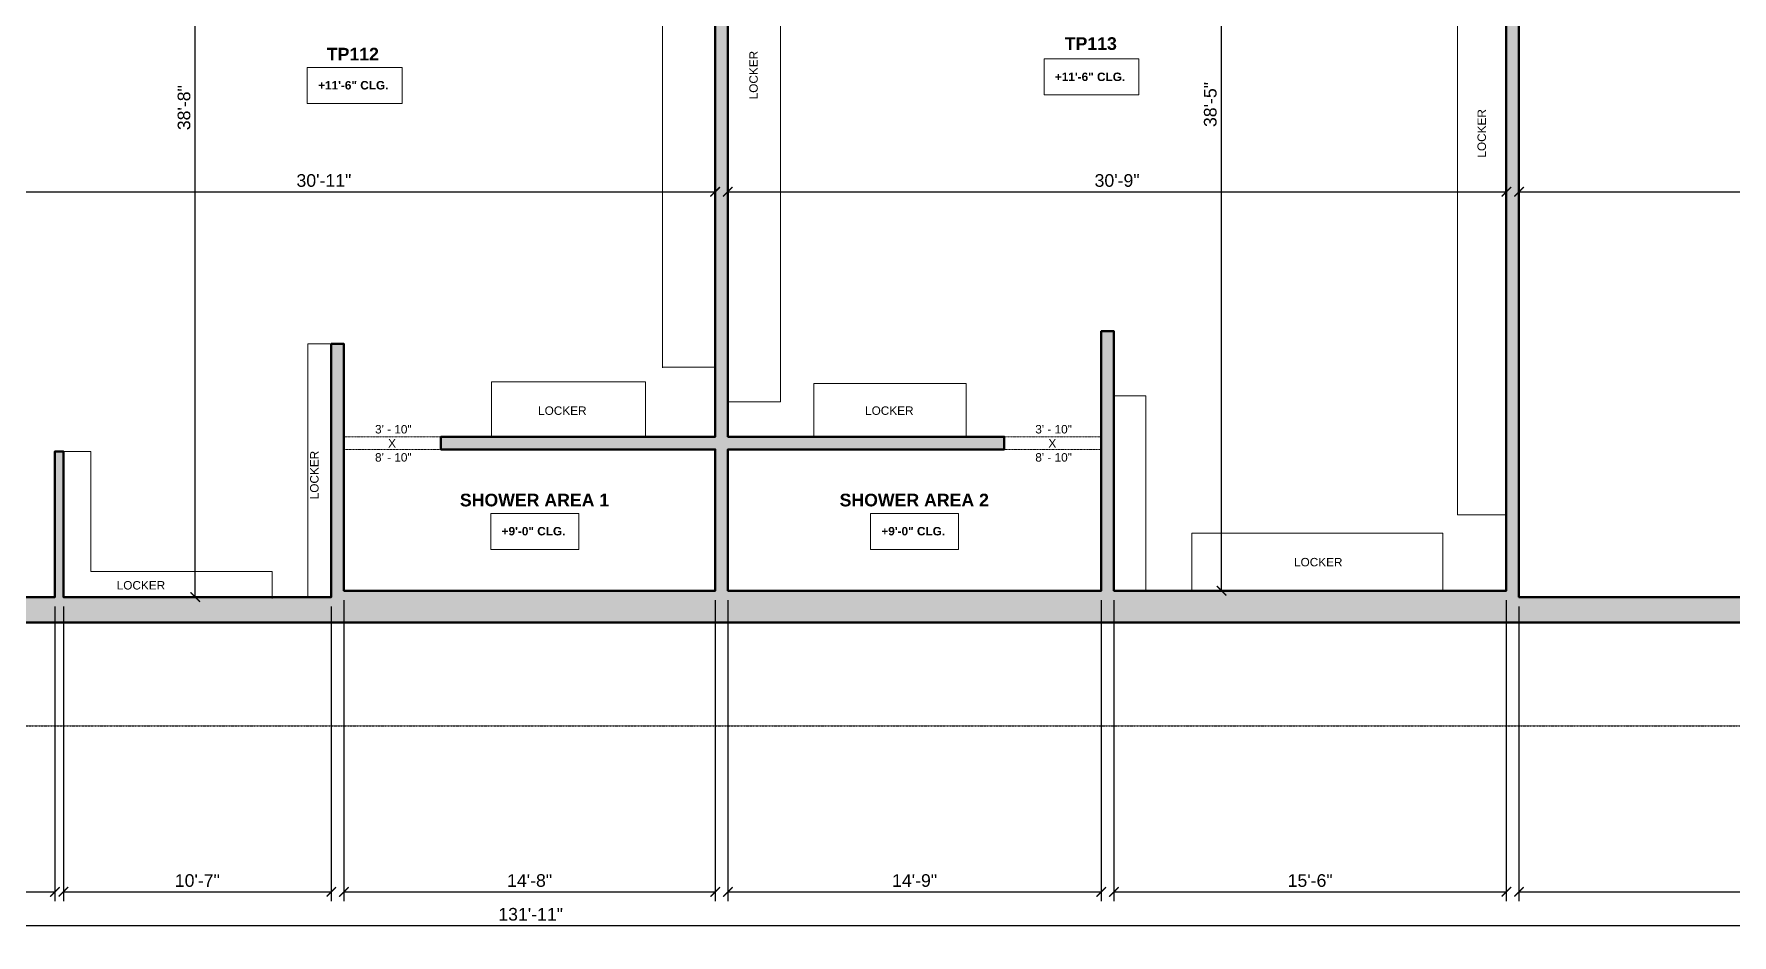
# Model space of a CAD drawing. Header units: inches. Extents: x -2078 to 106214, y -964 to 6385.
# Drawn here: x 44274 to 45079, y 3404 to 3831 of the extents above; entities that cross this region are included whole.
import ezdxf

# ---------------------------------------------------------------- set-up
doc = ezdxf.new("R2010")
doc.units = ezdxf.units.IN
doc.header["$MEASUREMENT"] = 0
doc.linetypes.add('HIDDEN2', pattern=[0.1875, 0.125, -0.0625])
for name, color, linetype, lineweight in [('A-ANNO', 2, 'Continuous', 5), ('A-ANNO-DIMS', 1, 'Continuous', 9), ('A-DETAIL-3', 40, 'Continuous', 15), ('A-DOOR', 1, 'Continuous', 18), ('A-HIDDEN', 2, 'HIDDEN2', 18), ('A-WALL', 3, 'Continuous', 40)]:
    doc.layers.add(name, color=color, linetype=linetype, lineweight=lineweight)
doc.layers.add('A-HATCH', color=9, linetype='Continuous')
doc.styles.add('Arial_1', font='arial.ttf', dxfattribs={"height": 0.0625})
doc.styles.add('Arial_B', font='arialbd.ttf', dxfattribs={"height": 4.5})
doc.styles.add('Arial_B_1', font='arialbd.ttf', dxfattribs={"height": 3})
doc.styles.add('JC', font='arial.ttf', dxfattribs={"height": 0.125})
doc.dimstyles.new('JC-DIMS', dxfattribs={"dimtxt": 0.125, "dimasz": 0.09375, "dimexe": 0.09375, "dimexo": 0.09375, "dimgap": 0.046875, "dimtad": 1, "dimdec": 1, "dimzin": 0, "dimdsep": 46, "dimlunit": 4, "dimtxsty": 'JC', "dimblk": 'ARCHTICK', "dimcen": 0.09, "dimclrd": 1, "dimclre": 1, "dimclrt": 256, "dimadec": 0, "dimazin": 0, "dimtfac": 1, "dimtdec": 1, "dimtofl": 0, "dimtmove": 1, "dimatfit": 3, "dimfxl": 1, "dimtolj": 1, "dimtzin": 0, "dimarcsym": 0})

# ---------------------------------------------------------------- blocks, each defined once
blk = doc.blocks.new('JC_OPENING DOOR - OPENING DOOR-1483685-1-1st Floor - Athletic Pavilion')
at = {"linetype": 'HIDDEN2'}
for p, q in [((22.68, 3), (-23.32, 3)), ((-23.32, -3), (22.68, -3))]:
    blk.add_line(p, q, dxfattribs=at)
for p, q in [((-23.32, 3), (-23.32, -3)), ((22.68, -3), (22.68, 3))]:
    blk.add_line(p, q)
blk = doc.blocks.new('_ArchTick')
at = {"color": 0, "linetype": 'ByBlock', "const_width": 0.15}
blk.add_lwpolyline([(-0.5, -0.5), (0.5, 0.5)], dxfattribs=at)
blk = doc.blocks.new('*D2198')
at = {"layer": 'A-ANNO-DIMS', "color": 1, "lineweight": -2, "transparency": 16777216}
for p, q in [((44226.38, 3757.82), (44226.38, 3752.17)), ((44226.38, 3756.67), (44597.38, 3756.67)), ((44597.38, 3757.82), (44597.38, 3752.17))]:
    blk.add_line(p, q, dxfattribs=at)
at = {"layer": 'Defpoints', "color": 0, "transparency": 16777216}
for p in [(44226.38, 3762.32), (44597.38, 3762.32), (44597.38, 3756.67)]:
    blk.add_point(p, dxfattribs=at)
at = {"layer": 'A-ANNO-DIMS', "color": 1, "lineweight": -2, "transparency": 16777216, "xscale": 4.5, "yscale": 4.5, "zscale": 4.5, "rotation": 180}
blk.add_blockref('_ArchTick', (44226.38, 3756.67), dxfattribs=at)
at = {"layer": 'A-ANNO-DIMS', "color": 1, "lineweight": -2, "transparency": 16777216, "xscale": 4.5, "yscale": 4.5, "zscale": 4.5}
blk.add_blockref('_ArchTick', (44597.38, 3756.67), dxfattribs=at)
at = {"layer": 'A-ANNO-DIMS', "color": 2, "transparency": 16777216, "insert": (44411.88, 3761.98), "char_height": 6, "width": 0.5739, "attachment_point": 5, "style": 'JC'}
blk.add_mtext('\\A1;30\'-11"', dxfattribs=at)
blk = doc.blocks.new('*D2200')
at = {"layer": 'A-ANNO-DIMS', "color": 1, "lineweight": -2, "transparency": 16777216}
for p, q in [((44603.38, 3757.82), (44603.38, 3752.17)), ((44603.38, 3756.67), (44972.38, 3756.67)), ((44972.38, 3757.82), (44972.38, 3752.17))]:
    blk.add_line(p, q, dxfattribs=at)
at = {"layer": 'Defpoints', "color": 0, "transparency": 16777216}
for p in [(44603.38, 3762.32), (44972.38, 3762.32), (44972.38, 3756.67)]:
    blk.add_point(p, dxfattribs=at)
at = {"layer": 'A-ANNO-DIMS', "color": 1, "lineweight": -2, "transparency": 16777216, "xscale": 4.5, "yscale": 4.5, "zscale": 4.5, "rotation": 180}
blk.add_blockref('_ArchTick', (44603.38, 3756.67), dxfattribs=at)
at = {"layer": 'A-ANNO-DIMS', "color": 1, "lineweight": -2, "transparency": 16777216, "xscale": 4.5, "yscale": 4.5, "zscale": 4.5}
blk.add_blockref('_ArchTick', (44972.38, 3756.67), dxfattribs=at)
at = {"layer": 'A-ANNO-DIMS', "color": 2, "transparency": 16777216, "insert": (44787.88, 3761.98), "char_height": 6, "width": 0.4874, "attachment_point": 5, "style": 'JC'}
blk.add_mtext('\\A1;30\'-9"', dxfattribs=at)
blk = doc.blocks.new('*D2220')
at = {"layer": 'A-ANNO-DIMS', "color": 1, "lineweight": -2, "transparency": 16777216}
for p, q in [((44349.75, 4028.53), (44355.41, 4028.53)), ((44350.91, 3564.53), (44350.91, 4028.53)), ((44349.75, 3564.53), (44355.41, 3564.53))]:
    blk.add_line(p, q, dxfattribs=at)
at = {"layer": 'Defpoints', "color": 0, "transparency": 16777216}
for p in [(44345.25, 4028.53), (44350.91, 4028.53), (44345.25, 3564.53)]:
    blk.add_point(p, dxfattribs=at)
at = {"layer": 'A-ANNO-DIMS', "color": 1, "lineweight": -2, "transparency": 16777216, "xscale": 4.5, "yscale": 4.5, "zscale": 4.5}
for p, rotation in [((44350.91, 4028.53), 90), ((44350.91, 3564.53), 270)]:
    blk.add_blockref('_ArchTick', p, dxfattribs=dict(at, rotation=rotation))
at = {"layer": 'A-ANNO-DIMS', "color": 2, "transparency": 16777216, "insert": (44345.59, 3796.53), "char_height": 6, "width": 0.4874, "attachment_point": 5, "rotation": 90, "style": 'JC'}
blk.add_mtext('\\A1;38\'-8"', dxfattribs=at)
blk = doc.blocks.new('*D2222')
at = {"layer": 'A-ANNO-DIMS', "color": 1, "lineweight": -2, "transparency": 16777216}
for p, q in [((44836.23, 4028.53), (44841.89, 4028.53)), ((44837.39, 3567.53), (44837.39, 4028.53)), ((44836.23, 3567.53), (44841.89, 3567.53))]:
    blk.add_line(p, q, dxfattribs=at)
at = {"layer": 'Defpoints', "color": 0, "transparency": 16777216}
for p in [(44831.73, 4028.53), (44837.39, 4028.53), (44831.73, 3567.53)]:
    blk.add_point(p, dxfattribs=at)
at = {"layer": 'A-ANNO-DIMS', "color": 1, "lineweight": -2, "transparency": 16777216, "xscale": 4.5, "yscale": 4.5, "zscale": 4.5}
for p, rotation in [((44837.39, 4028.53), 90), ((44837.39, 3567.53), 270)]:
    blk.add_blockref('_ArchTick', p, dxfattribs=dict(at, rotation=rotation))
at = {"layer": 'A-ANNO-DIMS', "color": 2, "transparency": 16777216, "insert": (44832.07, 3798.03), "char_height": 6, "width": 0.4874, "attachment_point": 5, "rotation": 90, "style": 'JC'}
blk.add_mtext('\\A1;38\'-5"', dxfattribs=at)
blk = doc.blocks.new('*D2136')
at = {"layer": 'A-ANNO-DIMS', "color": 1, "lineweight": -2, "transparency": 16777216}
for p, q in [((44978.38, 3757.82), (44978.38, 3752.17)), ((44978.38, 3756.67), (45288.38, 3756.67)), ((45288.38, 3757.82), (45288.38, 3752.17))]:
    blk.add_line(p, q, dxfattribs=at)
at = {"layer": 'Defpoints', "color": 0, "transparency": 16777216}
for p in [(44978.38, 3762.32), (45288.38, 3762.32), (45288.38, 3756.67)]:
    blk.add_point(p, dxfattribs=at)
at = {"layer": 'A-ANNO-DIMS', "color": 1, "lineweight": -2, "transparency": 16777216, "xscale": 4.5, "yscale": 4.5, "zscale": 4.5, "rotation": 180}
blk.add_blockref('_ArchTick', (44978.38, 3756.67), dxfattribs=at)
at = {"layer": 'A-ANNO-DIMS', "color": 1, "lineweight": -2, "transparency": 16777216, "xscale": 4.5, "yscale": 4.5, "zscale": 4.5}
blk.add_blockref('_ArchTick', (45288.38, 3756.67), dxfattribs=at)
at = {"layer": 'A-ANNO-DIMS', "color": 2, "transparency": 16777216, "insert": (45133.38, 3761.98), "char_height": 6, "width": 0.5739, "attachment_point": 5, "style": 'JC'}
blk.add_mtext('\\A1;25\'-10"', dxfattribs=at)
blk = doc.blocks.new('*D2270')
at = {"layer": 'A-ANNO-DIMS', "color": 1, "lineweight": -2, "transparency": 16777216}
for p, q in [((44226.38, 3560.03), (44226.38, 3420.31)), ((44284.38, 3560.11), (44284.38, 3420.31)), ((44226.38, 3424.81), (44284.38, 3424.81))]:
    blk.add_line(p, q, dxfattribs=at)
at = {"layer": 'Defpoints', "color": 0, "transparency": 16777216}
for p in [(44226.38, 3564.53), (44284.38, 3564.61), (44284.38, 3424.81)]:
    blk.add_point(p, dxfattribs=at)
at = {"layer": 'A-ANNO-DIMS', "color": 1, "lineweight": -2, "transparency": 16777216, "xscale": 4.5, "yscale": 4.5, "zscale": 4.5, "rotation": 180}
blk.add_blockref('_ArchTick', (44226.38, 3424.81), dxfattribs=at)
at = {"layer": 'A-ANNO-DIMS', "color": 1, "lineweight": -2, "transparency": 16777216, "xscale": 4.5, "yscale": 4.5, "zscale": 4.5}
blk.add_blockref('_ArchTick', (44284.38, 3424.81), dxfattribs=at)
at = {"layer": 'A-ANNO-DIMS', "color": 2, "transparency": 16777216, "insert": (44255.38, 3430.12), "char_height": 6, "width": 0.4874, "attachment_point": 5, "style": 'JC'}
blk.add_mtext('\\A1;4\'-10"', dxfattribs=at)
blk = doc.blocks.new('*D2272')
at = {"layer": 'A-ANNO-DIMS', "color": 1, "lineweight": -2, "transparency": 16777216}
for p, q in [((44288.38, 3560.11), (44288.38, 3420.31)), ((44415.38, 3560.03), (44415.38, 3420.31)), ((44288.38, 3424.81), (44415.38, 3424.81))]:
    blk.add_line(p, q, dxfattribs=at)
at = {"layer": 'Defpoints', "color": 0, "transparency": 16777216}
for p in [(44288.38, 3564.61), (44415.38, 3564.53), (44415.38, 3424.81)]:
    blk.add_point(p, dxfattribs=at)
at = {"layer": 'A-ANNO-DIMS', "color": 1, "lineweight": -2, "transparency": 16777216, "xscale": 4.5, "yscale": 4.5, "zscale": 4.5, "rotation": 180}
blk.add_blockref('_ArchTick', (44288.38, 3424.81), dxfattribs=at)
at = {"layer": 'A-ANNO-DIMS', "color": 1, "lineweight": -2, "transparency": 16777216, "xscale": 4.5, "yscale": 4.5, "zscale": 4.5}
blk.add_blockref('_ArchTick', (44415.38, 3424.81), dxfattribs=at)
at = {"layer": 'A-ANNO-DIMS', "color": 2, "transparency": 16777216, "insert": (44351.88, 3430.12), "char_height": 6, "width": 0.4874, "attachment_point": 5, "style": 'JC'}
blk.add_mtext('\\A1;10\'-7"', dxfattribs=at)
blk = doc.blocks.new('*D2274')
at = {"layer": 'A-ANNO-DIMS', "color": 1, "lineweight": -2, "transparency": 16777216}
for p, q in [((44421.38, 3563.03), (44421.38, 3420.31)), ((44597.38, 3563.03), (44597.38, 3420.31)), ((44421.38, 3424.81), (44597.38, 3424.81))]:
    blk.add_line(p, q, dxfattribs=at)
at = {"layer": 'Defpoints', "color": 0, "transparency": 16777216}
for p in [(44421.38, 3567.53), (44597.38, 3567.53), (44597.38, 3424.81)]:
    blk.add_point(p, dxfattribs=at)
at = {"layer": 'A-ANNO-DIMS', "color": 1, "lineweight": -2, "transparency": 16777216, "xscale": 4.5, "yscale": 4.5, "zscale": 4.5, "rotation": 180}
blk.add_blockref('_ArchTick', (44421.38, 3424.81), dxfattribs=at)
at = {"layer": 'A-ANNO-DIMS', "color": 1, "lineweight": -2, "transparency": 16777216, "xscale": 4.5, "yscale": 4.5, "zscale": 4.5}
blk.add_blockref('_ArchTick', (44597.38, 3424.81), dxfattribs=at)
at = {"layer": 'A-ANNO-DIMS', "color": 2, "transparency": 16777216, "insert": (44509.38, 3430.12), "char_height": 6, "width": 0.4874, "attachment_point": 5, "style": 'JC'}
blk.add_mtext('\\A1;14\'-8"', dxfattribs=at)
blk = doc.blocks.new('*D2276')
at = {"layer": 'A-ANNO-DIMS', "color": 1, "lineweight": -2, "transparency": 16777216}
for p, q in [((44603.38, 3563.03), (44603.38, 3420.31)), ((44780.38, 3563.03), (44780.38, 3420.31)), ((44603.38, 3424.81), (44780.38, 3424.81))]:
    blk.add_line(p, q, dxfattribs=at)
at = {"layer": 'Defpoints', "color": 0, "transparency": 16777216}
for p in [(44603.38, 3567.53), (44780.38, 3567.53), (44780.38, 3424.81)]:
    blk.add_point(p, dxfattribs=at)
at = {"layer": 'A-ANNO-DIMS', "color": 1, "lineweight": -2, "transparency": 16777216, "xscale": 4.5, "yscale": 4.5, "zscale": 4.5, "rotation": 180}
blk.add_blockref('_ArchTick', (44603.38, 3424.81), dxfattribs=at)
at = {"layer": 'A-ANNO-DIMS', "color": 1, "lineweight": -2, "transparency": 16777216, "xscale": 4.5, "yscale": 4.5, "zscale": 4.5}
blk.add_blockref('_ArchTick', (44780.38, 3424.81), dxfattribs=at)
at = {"layer": 'A-ANNO-DIMS', "color": 2, "transparency": 16777216, "insert": (44691.88, 3430.12), "char_height": 6, "width": 0.4874, "attachment_point": 5, "style": 'JC'}
blk.add_mtext('\\A1;14\'-9"', dxfattribs=at)
blk = doc.blocks.new('*D2278')
at = {"layer": 'A-ANNO-DIMS', "color": 1, "lineweight": -2, "transparency": 16777216}
for p, q in [((44786.38, 3563.03), (44786.38, 3420.31)), ((44972.38, 3563.03), (44972.38, 3420.31)), ((44786.38, 3424.81), (44972.38, 3424.81))]:
    blk.add_line(p, q, dxfattribs=at)
at = {"layer": 'Defpoints', "color": 0, "transparency": 16777216}
for p in [(44786.38, 3567.53), (44972.38, 3567.53), (44972.38, 3424.81)]:
    blk.add_point(p, dxfattribs=at)
at = {"layer": 'A-ANNO-DIMS', "color": 1, "lineweight": -2, "transparency": 16777216, "xscale": 4.5, "yscale": 4.5, "zscale": 4.5, "rotation": 180}
blk.add_blockref('_ArchTick', (44786.38, 3424.81), dxfattribs=at)
at = {"layer": 'A-ANNO-DIMS', "color": 1, "lineweight": -2, "transparency": 16777216, "xscale": 4.5, "yscale": 4.5, "zscale": 4.5}
blk.add_blockref('_ArchTick', (44972.38, 3424.81), dxfattribs=at)
at = {"layer": 'A-ANNO-DIMS', "color": 2, "transparency": 16777216, "insert": (44879.38, 3430.12), "char_height": 6, "width": 0.4874, "attachment_point": 5, "style": 'JC'}
blk.add_mtext('\\A1;15\'-6"', dxfattribs=at)
blk = doc.blocks.new('*D2280')
at = {"layer": 'A-ANNO-DIMS', "color": 1, "lineweight": -2, "transparency": 16777216}
for p, q in [((44978.38, 3560.03), (44978.38, 3420.31)), ((45288.38, 3560.03), (45288.38, 3420.31)), ((44978.38, 3424.81), (45288.38, 3424.81))]:
    blk.add_line(p, q, dxfattribs=at)
at = {"layer": 'Defpoints', "color": 0, "transparency": 16777216}
for p in [(44978.38, 3564.53), (45288.38, 3564.53), (45288.38, 3424.81)]:
    blk.add_point(p, dxfattribs=at)
at = {"layer": 'A-ANNO-DIMS', "color": 1, "lineweight": -2, "transparency": 16777216, "xscale": 4.5, "yscale": 4.5, "zscale": 4.5, "rotation": 180}
blk.add_blockref('_ArchTick', (44978.38, 3424.81), dxfattribs=at)
at = {"layer": 'A-ANNO-DIMS', "color": 1, "lineweight": -2, "transparency": 16777216, "xscale": 4.5, "yscale": 4.5, "zscale": 4.5}
blk.add_blockref('_ArchTick', (45288.38, 3424.81), dxfattribs=at)
at = {"layer": 'A-ANNO-DIMS', "color": 2, "transparency": 16777216, "insert": (45133.38, 3430.12), "char_height": 6, "width": 0.5739, "attachment_point": 5, "style": 'JC'}
blk.add_mtext('\\A1;25\'-10"', dxfattribs=at)
blk = doc.blocks.new('*D2282')
at = {"layer": 'A-ANNO-DIMS', "color": 1, "lineweight": -2, "transparency": 16777216}
for p, q in [((45301.38, 3548.03), (45301.38, 3404.31)), ((43718.38, 3512.71), (43718.38, 3404.31)), ((43718.38, 3408.81), (45301.38, 3408.81))]:
    blk.add_line(p, q, dxfattribs=at)
at = {"layer": 'Defpoints', "color": 0, "transparency": 16777216}
for p in [(45301.38, 3552.53), (43718.38, 3517.21), (45301.38, 3408.81)]:
    blk.add_point(p, dxfattribs=at)
at = {"layer": 'A-ANNO-DIMS', "color": 1, "lineweight": -2, "transparency": 16777216, "xscale": 4.5, "yscale": 4.5, "zscale": 4.5, "rotation": 180}
blk.add_blockref('_ArchTick', (43718.38, 3408.81), dxfattribs=at)
at = {"layer": 'A-ANNO-DIMS', "color": 1, "lineweight": -2, "transparency": 16777216, "xscale": 4.5, "yscale": 4.5, "zscale": 4.5}
blk.add_blockref('_ArchTick', (45301.38, 3408.81), dxfattribs=at)
at = {"layer": 'A-ANNO-DIMS', "color": 2, "transparency": 16777216, "insert": (44509.88, 3414.13), "char_height": 6, "width": 0.6604, "attachment_point": 5, "style": 'JC'}
blk.add_mtext('\\A1;131\'-11"', dxfattribs=at)

msp = doc.modelspace()

# ---------------------------------------------------------------- hatches: boundary and pattern name
at = {"layer": 'A-HATCH'}
h = msp.add_hatch(color=256, dxfattribs=at)
h.dxf.hatch_style = 1
h.paths.add_polyline_path([(45301.379, 4766.533), (43718.379, 4766.533), (43718.379, 4694.204), (43561.379, 4694.204), (43561.379, 4569.204), (43522.379, 4569.204), (43522.379, 4561.204), (43574.379, 4561.204), (43574.379, 4681.204), (43718.379, 4681.204), (43718.379, 4676.408), (43734.379, 4676.408), (43734.379, 4751.533), (43860.379, 4751.533), (43860.379, 4689.033), (43868.379, 4689.033), (43868.379, 4753.533), (44076.379, 4753.533), (44076.379, 4747.533), (44081.379, 4747.533), (44081.379, 4753.533), (45130.379, 4753.533), (45130.379, 4715.533), (45138.379, 4715.533), (45138.379, 4750.533), (45285.379, 4750.533), (45285.379, 4608.533), (45138.379, 4608.533), (45138.379, 4643.533), (45130.379, 4643.533), (45130.379, 4598.533), (45210.379, 4598.533), (45210.379, 4400.533), (45131.379, 4400.533), (45131.379, 4371.533), (45035.379, 4371.533), (45035.379, 4365.533), (45085.146, 4365.533), (45085.146, 4351.533), (45103.146, 4351.533), (45103.146, 4365.533), (45137.379, 4365.533), (45137.379, 4392.533), (45210.379, 4392.533), (45210.379, 4381.696), (45218.379, 4381.696), (45218.379, 4598.533), (45288.379, 4598.533), (45288.379, 4499.92), (45288.379, 4272.533), (45157.379, 4272.533), (45157.379, 4266.533), (45199.506, 4266.533), (45199.506, 4264.533), (45288.379, 4264.533), (45288.379, 3976.533), (45111.379, 3976.533), (45111.379, 4266.533), (45121.379, 4266.533), (45121.379, 4272.533), (45106.379, 4272.533), (45106.379, 3975.928), (45077.379, 3975.928), (45077.379, 3964.928), (45074.382, 3964.928), (45074.382, 3959.928), (45076.382, 3959.928), (45076.382, 3848.928), (45082.382, 3848.928), (45082.382, 3941.533), (45122.382, 3941.533), (45122.382, 3964.533), (45288.379, 3964.533), (45288.379, 3642.533), (45150.379, 3642.533), (45150.379, 3634.533), (45288.379, 3634.533), (45288.379, 3564.533), (44978.382, 3564.533), (44978.382, 3959.928), (45026.382, 3959.928), (45026.382, 3964.928), (44978.382, 3964.928), (44978.382, 3987.533), (44972.382, 3987.533), (44972.382, 3567.533), (44786.382, 3567.533), (44786.382, 3690.533), (44780.382, 3690.533), (44780.382, 3567.533), (44603.382, 3567.533), (44603.382, 3634.533), (44734.369, 3634.533), (44734.369, 3640.533), (44603.382, 3640.533), (44603.382, 4028.533), (44638.379, 4028.533), (44638.379, 4060.533), (44659.379, 4060.533), (44659.379, 4066.533), (44638.379, 4066.533), (44638.379, 4226.533), (44631.379, 4226.533), (44631.379, 4207.533), (44557.379, 4207.533), (44557.379, 4201.533), (44631.379, 4201.533), (44631.379, 4089.166), (44631.379, 4050.079), (44631.379, 4034.533), (44626.835, 4034.533), (44585.747, 4034.533), (44472.379, 4034.533), (44472.379, 4087.533), (44513.404, 4087.533), (44513.404, 4093.533), (44472.379, 4093.533), (44472.379, 4134.533), (44493.876, 4134.533), (44513.404, 4134.533), (44513.404, 4140.533), (44472.379, 4140.533), (44472.379, 4201.533), (44493.876, 4201.533), (44513.379, 4201.533), (44513.379, 4207.533), (44472.379, 4207.533), (44472.379, 4266.533), (44631.379, 4266.533), (44631.379, 4262.533), (44638.379, 4262.533), (44638.379, 4272.533), (44464.379, 4272.533), (44464.379, 4260.533), (44292.379, 4260.533), (44292.379, 4272.506), (44286.379, 4272.506), (44286.379, 4221.395), (44292.379, 4221.395), (44292.379, 4254.533), (44353.379, 4254.533), (44353.379, 4173.533), (44359.379, 4173.533), (44359.379, 4254.533), (44464.379, 4254.533), (44464.379, 4034.533), (44452.734, 4034.533), (44409.65, 4034.533), (44292.379, 4034.533), (44292.379, 4185.395), (44286.379, 4185.395), (44286.379, 4067.506), (44267.379, 4067.506), (44267.379, 4061.506), (44286.379, 4061.506), (44286.379, 4028.533), (44597.382, 4028.533), (44597.382, 3640.533), (44467.379, 3640.533), (44467.379, 3634.533), (44597.382, 3634.533), (44597.382, 3567.533), (44421.379, 3567.533), (44421.379, 3684.533), (44415.379, 3684.533), (44415.379, 3564.533), (44288.379, 3564.533), (44288.379, 3633.613), (44284.379, 3633.613), (44284.379, 3564.533), (44226.379, 3564.533), (44226.379, 3569.533), (44220.379, 3569.533), (44220.379, 3564.533), (43841.379, 3564.533), (43841.379, 3552.533), (43849.627, 3552.533), (43849.627, 3537.533), (43866.254, 3537.533), (43866.254, 3468.533), (43876.754, 3468.533), (43876.754, 3448.812), (43877.386, 3448.812), (43881.506, 3441.676), (43886.462, 3455.292), (43888.754, 3451.323), (43888.754, 3480.533), (43878.254, 3480.533), (43878.254, 3552.533), (45301.379, 3552.533)])

# ---------------------------------------------------------------- linework, layer by layer
at = {"layer": 'A-ANNO', "flags": 128}
for points in [[(44404.022, 3815.613), (44448.933, 3815.613), (44448.933, 3798.544), (44404.022, 3798.544)], [(44753.267, 3819.613), (44798.178, 3819.613), (44798.178, 3802.544), (44753.267, 3802.544)], [(44491.02, 3604.215), (44532.756, 3604.215), (44532.756, 3587.146), (44491.02, 3587.146)], [(44671.02, 3604.215), (44712.756, 3604.215), (44712.756, 3587.146), (44671.02, 3587.146)]]:
    msp.add_lwpolyline(points, close=True, dxfattribs=at)
at = {"layer": 'A-DETAIL-3', "lineweight": 9}
for p, q in [((44572.404, 4009.201), (44572.404, 3673.201)), ((44628.382, 3657.076), (44628.382, 3970.076)), ((44949.206, 3603.452), (44949.206, 3963.881)), ((44415.379, 3684.533), (44404.217, 3684.533)), ((44404.217, 3684.533), (44404.217, 3564.533)), ((44572.404, 3673.582), (44597.382, 3673.582)), ((44491.261, 3640.533), (44491.261, 3666.533)), ((44491.261, 3666.533), (44564.261, 3666.533)), ((44564.261, 3666.533), (44564.261, 3640.533)), ((44644.132, 3640.533), (44644.132, 3665.783)), ((44644.132, 3665.783), (44716.382, 3665.783)), ((44716.382, 3665.783), (44716.382, 3640.533)), ((44603.382, 3657.076), (44628.382, 3657.076)), ((44801.49, 3659.861), (44786.382, 3659.861)), ((44801.509, 3659.861), (44801.509, 3567.533)), ((44288.379, 3633.613), (44301.379, 3633.613)), ((44301.379, 3633.613), (44301.379, 3576.613)), ((44949.206, 3603.452), (44972.382, 3603.452)), ((44823.365, 3594.827), (44823.365, 3567.533)), ((44823.365, 3594.827), (44942.365, 3594.827)), ((44942.365, 3594.827), (44942.365, 3567.533)), ((44301.379, 3576.613), (44387.379, 3576.613)), ((44387.379, 3576.613), (44387.379, 3563.897))]:
    msp.add_line(p, q, dxfattribs=at)
at = {"layer": 'A-HIDDEN', "lineweight": 30}
msp.add_lwpolyline([(43668.404, 3503.533), (45563.379, 3503.533), (45563.379, 4811.533), (43668.404, 4811.533)], close=True, dxfattribs=at)
at = {"layer": 'A-WALL', "lineweight": 60}
for p, q in [((44780.382, 3640.533), (44780.369, 3640.533)), ((44780.369, 3634.533), (44780.382, 3634.533))]:
    msp.add_line(p, q, dxfattribs=at)
for points in [[(44267.379, 4061.506), (44286.379, 4061.506), (44286.379, 4028.533), (44597.382, 4028.533), (44597.382, 3640.533), (44467.379, 3640.533), (44467.379, 3634.533), (44597.382, 3634.533), (44597.382, 3567.533), (44421.379, 3567.533), (44421.379, 3684.533), (44415.379, 3684.533), (44415.379, 3564.533), (44288.379, 3564.533), (44288.379, 3633.613), (44284.379, 3633.613), (44284.379, 3564.533), (44226.379, 3564.533)], [(44972.382, 3987.533), (44972.382, 3567.533), (44786.382, 3567.533), (44786.382, 3690.533), (44780.382, 3690.533), (44780.382, 3567.533), (44603.382, 3567.533), (44603.382, 3634.533), (44734.369, 3634.533), (44734.369, 3640.533), (44603.382, 3640.533), (44603.382, 4028.533)], [(45288.379, 3564.533), (44978.382, 3564.533), (44978.382, 3959.928)], [(43878.254, 3552.533), (45301.379, 3552.533)]]:
    msp.add_lwpolyline(points, dxfattribs=at)

# ---------------------------------------------------------------- block references
at = {"layer": 'A-DOOR'}
for p in [(44444.701, 3637.533), (44757.691, 3637.533)]:
    msp.add_blockref('JC_OPENING DOOR - OPENING DOOR-1483685-1-1st Floor - Athletic Pavilion', p, dxfattribs=at)

# ---------------------------------------------------------------- texts
at = {"layer": 'A-ANNO', "attachment_point": 1}
for s, insert, char_height, width, style in [('TP112', (44413.26, 3824.918), 6, 151.5, 'Arial_B'), ('TP113', (44763.069, 3829.92), 6, 151.5, 'Arial_B'), ('+11\'-6" CLG.', (44409.142, 3809.159), 4, 41.814, 'Arial_B_1'), ('+11\'-6" CLG.', (44758.387, 3813.159), 4, 41.814, 'Arial_B_1'), ('LOCKER', (44513.412, 3654.908), 4, 28.684, 'Arial_1'), ('LOCKER', (44668.412, 3654.908), 4, 28.684, 'Arial_1'), ('3\' - 10"', (44436.116, 3646.09), 4, 21.816, 'Arial_1'), ('    X', (44436.116, 3639.423), 4, 12.726, 'Arial_1'), ('3\' - 10"', (44749.106, 3646.09), 4, 21.816, 'Arial_1'), ('    X', (44749.106, 3639.423), 4, 12.726, 'Arial_1'), ('8\' - 10"', (44436.116, 3632.757), 4, 21.816, 'Arial_1'), ('8\' - 10"', (44749.106, 3632.757), 4, 21.816, 'Arial_1'), ('SHOWER AREA 1', (44476.339, 3613.521), 6, 86.052, 'Arial_B'), ('SHOWER AREA 2', (44656.339, 3613.521), 6, 86.052, 'Arial_B'), ('+9\'-0" CLG.', (44496.14, 3597.762), 4, 37.976, 'Arial_B_1'), ('+9\'-0" CLG.', (44676.14, 3597.762), 4, 37.976, 'Arial_B_1'), ('LOCKER', (44871.747, 3583.084), 4, 28.684, 'Arial_1'), ('LOCKER', (44313.662, 3572.119), 4, 28.684, 'Arial_1')]:
    msp.add_mtext(s, dxfattribs=dict(at, insert=insert, char_height=char_height, width=width, style=style))
at = {"layer": 'A-ANNO', "char_height": 4, "width": 28.684, "attachment_point": 1, "rotation": 90, "style": 'Arial_1'}
for insert in [(44613.538, 3800.491), (44958.723, 3772.868), (44405.329, 3610.89)]:
    msp.add_mtext('LOCKER', dxfattribs=dict(at, insert=insert))

# ---------------------------------------------------------------- dimensions: what is measured, and where the dimension line sits
at = {"layer": 'A-ANNO-DIMS'}
for base, p1, p2, picture, middle in [((44350.906, 4028.533), (44345.249, 3564.533), (44345.249, 4028.533), '*D2220', (44345.59, 3796.533)), ((44837.386, 4028.533), (44831.729, 3567.533), (44831.729, 4028.533), '*D2222', (44832.07, 3798.033))]:
    dim = msp.add_linear_dim(base=base, p1=p1, p2=p2, angle=90, dimstyle='JC-DIMS', override={"dimclrt": 2}, dxfattribs=at)
    dim.commit()
    dim.dimension.update_dxf_attribs({"geometry": picture, "text_midpoint": middle})
for base, p1, p2, picture, middle in [((44597.382, 3756.665), (44226.379, 3762.322), (44597.382, 3762.322), '*D2198', (44411.88, 3761.981)), ((44972.382, 3756.665), (44603.382, 3762.322), (44972.382, 3762.322), '*D2200', (44787.882, 3761.981)), ((45288.379, 3756.665), (44978.382, 3762.322), (45288.379, 3762.322), '*D2136', (45133.38, 3761.979)), ((44597.382, 3424.81), (44421.379, 3567.533), (44597.382, 3567.533), '*D2274', (44509.38, 3430.123)), ((44780.382, 3424.81), (44603.382, 3567.533), (44780.382, 3567.533), '*D2276', (44691.882, 3430.123)), ((44972.382, 3424.81), (44786.382, 3567.533), (44972.382, 3567.533), '*D2278', (44879.382, 3430.123)), ((44284.379, 3424.81), (44226.379, 3564.533), (44284.379, 3564.613), '*D2270', (44255.379, 3430.123)), ((44415.379, 3424.81), (44288.379, 3564.613), (44415.379, 3564.533), '*D2272', (44351.879, 3430.123)), ((45288.379, 3424.81), (44978.382, 3564.533), (45288.379, 3564.533), '*D2280', (45133.38, 3430.123)), ((45301.379, 3408.81), (43718.379, 3517.213), (45301.379, 3552.533), '*D2282', (44509.879, 3414.125))]:
    dim = msp.add_linear_dim(base=base, p1=p1, p2=p2, dimstyle='JC-DIMS', override={"dimclrt": 2}, dxfattribs=at)
    dim.commit()
    dim.dimension.update_dxf_attribs({"geometry": picture, "text_midpoint": middle})

doc.saveas('drawing.dxf')
